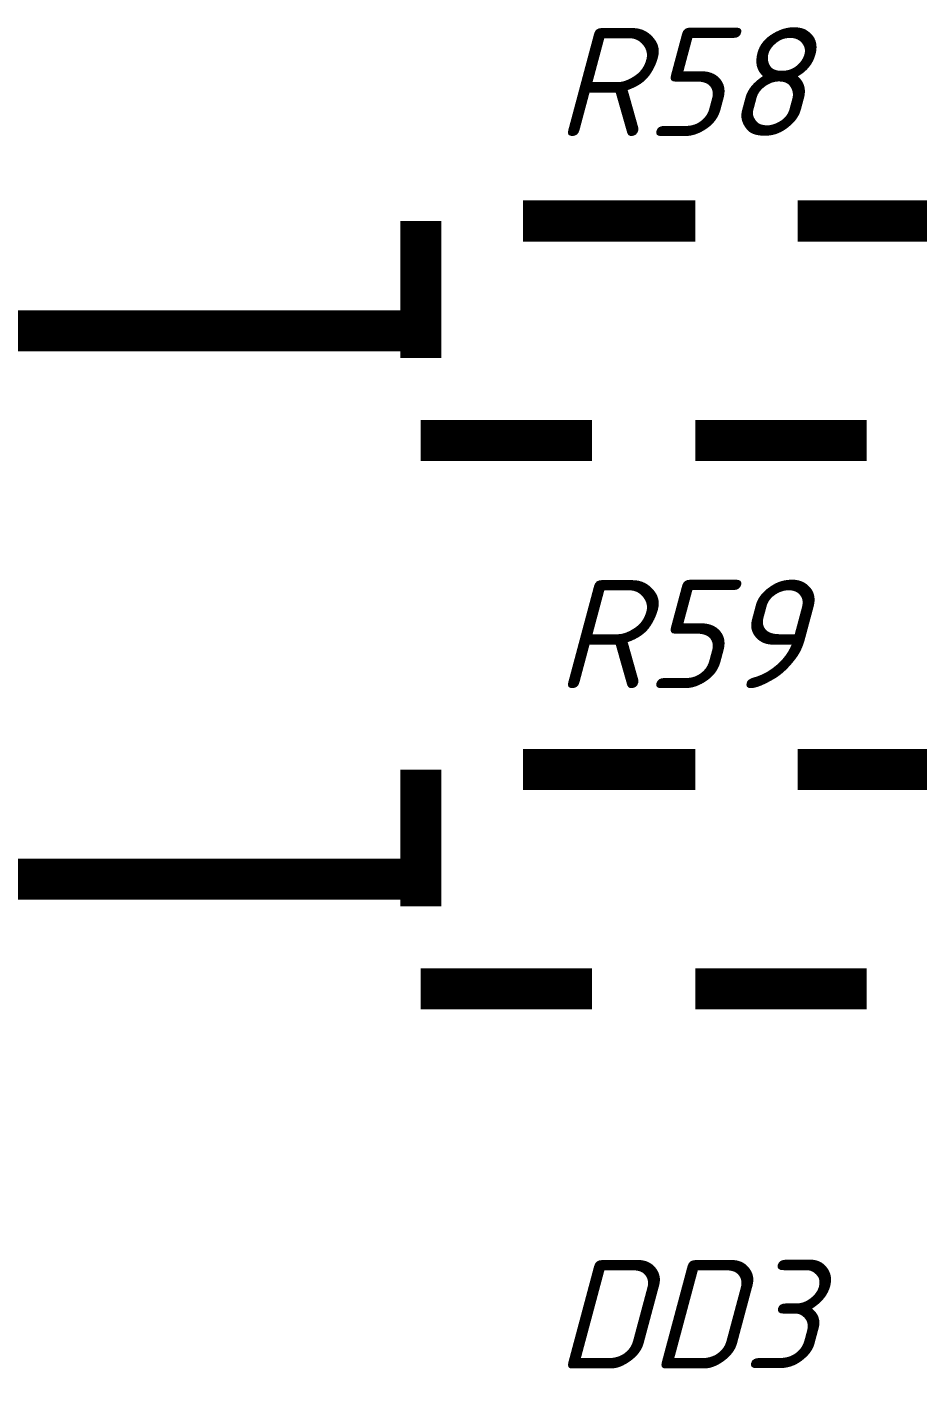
# Model space of a CAD drawing. Header units: inches. Extents: x 0 to 841, y 0 to 594.
# Drawn here: x 482.83 to 499.07, y 408.23 to 433.02 of the extents above; entities that cross this region are included whole.
import ezdxf

# ---------------------------------------------------------------- set-up
doc = ezdxf.new("R2010")
doc.units = ezdxf.units.IN
doc.layers.add('Sheet', color=255, linetype='Continuous')
doc.styles.get("Standard").update_dxf_attribs({"font": 'isocpeui.ttf'})

msp = doc.modelspace()

# ---------------------------------------------------------------- linework, layer by layer
at = {"layer": 'Sheet'}
for points in [[(490.007, 429.487, 0.749, 0.749, 0), (490.007, 426.994, 0.749, 0.749, 0)], [(495.015, 429.487, 0.749, 0.749, 0), (491.871, 429.487, 0.749, 0.749, 0)], [(500.001, 429.487, 0.749, 0.749, 0), (496.879, 429.487, 0.749, 0.749, 0)], [(467.504, 392.496, 0.749, 0.749, 0), (467.504, 417.493, 0.749, 0.749, 0), (467.504, 427.488, 0.749, 0.749, 0), (484.999, 427.488, 0.749, 0.749, 0)], [(490.007, 427.488, 0.749, 0.749, 0), (484.999, 427.488, 0.749, 0.749, 0)], [(490.007, 427.488, 0.3, 0.3, 0), (484.999, 427.488, 0.3, 0.3, 0)], [(490.007, 425.489, 0.749, 0.749, 0), (493.129, 425.489, 0.749, 0.749, 0)], [(495.015, 425.489, 0.749, 0.749, 0), (498.137, 425.489, 0.749, 0.749, 0)], [(490.007, 419.492, 0.749, 0.749, 0), (490.007, 416.999, 0.749, 0.749, 0)], [(495.015, 419.492, 0.749, 0.749, 0), (491.871, 419.492, 0.749, 0.749, 0)], [(500.001, 419.492, 0.749, 0.749, 0), (496.879, 419.492, 0.749, 0.749, 0)], [(484.999, 417.493, 0.749, 0.749, 0), (467.504, 417.493, 0.749, 0.749, 0)], [(490.007, 417.493, 0.749, 0.749, 0), (484.999, 417.493, 0.749, 0.749, 0)], [(490.007, 417.493, 0.3, 0.3, 0), (484.999, 417.493, 0.3, 0.3, 0)], [(490.007, 415.495, 0.749, 0.749, 0), (493.129, 415.495, 0.749, 0.749, 0)], [(495.015, 415.495, 0.749, 0.749, 0), (498.137, 415.495, 0.749, 0.749, 0)]]:
    msp.add_lwpolyline(points, format="xyseb", dxfattribs=at)

# ---------------------------------------------------------------- texts
for s, p in [('R58', (492.455, 431.036)), ('R59', (492.455, 420.975)), ('DD3', (492.455, 408.577))]:
    msp.add_text(s, height=1.9764, dxfattribs=at).set_placement(p)

doc.saveas('drawing.dxf')
